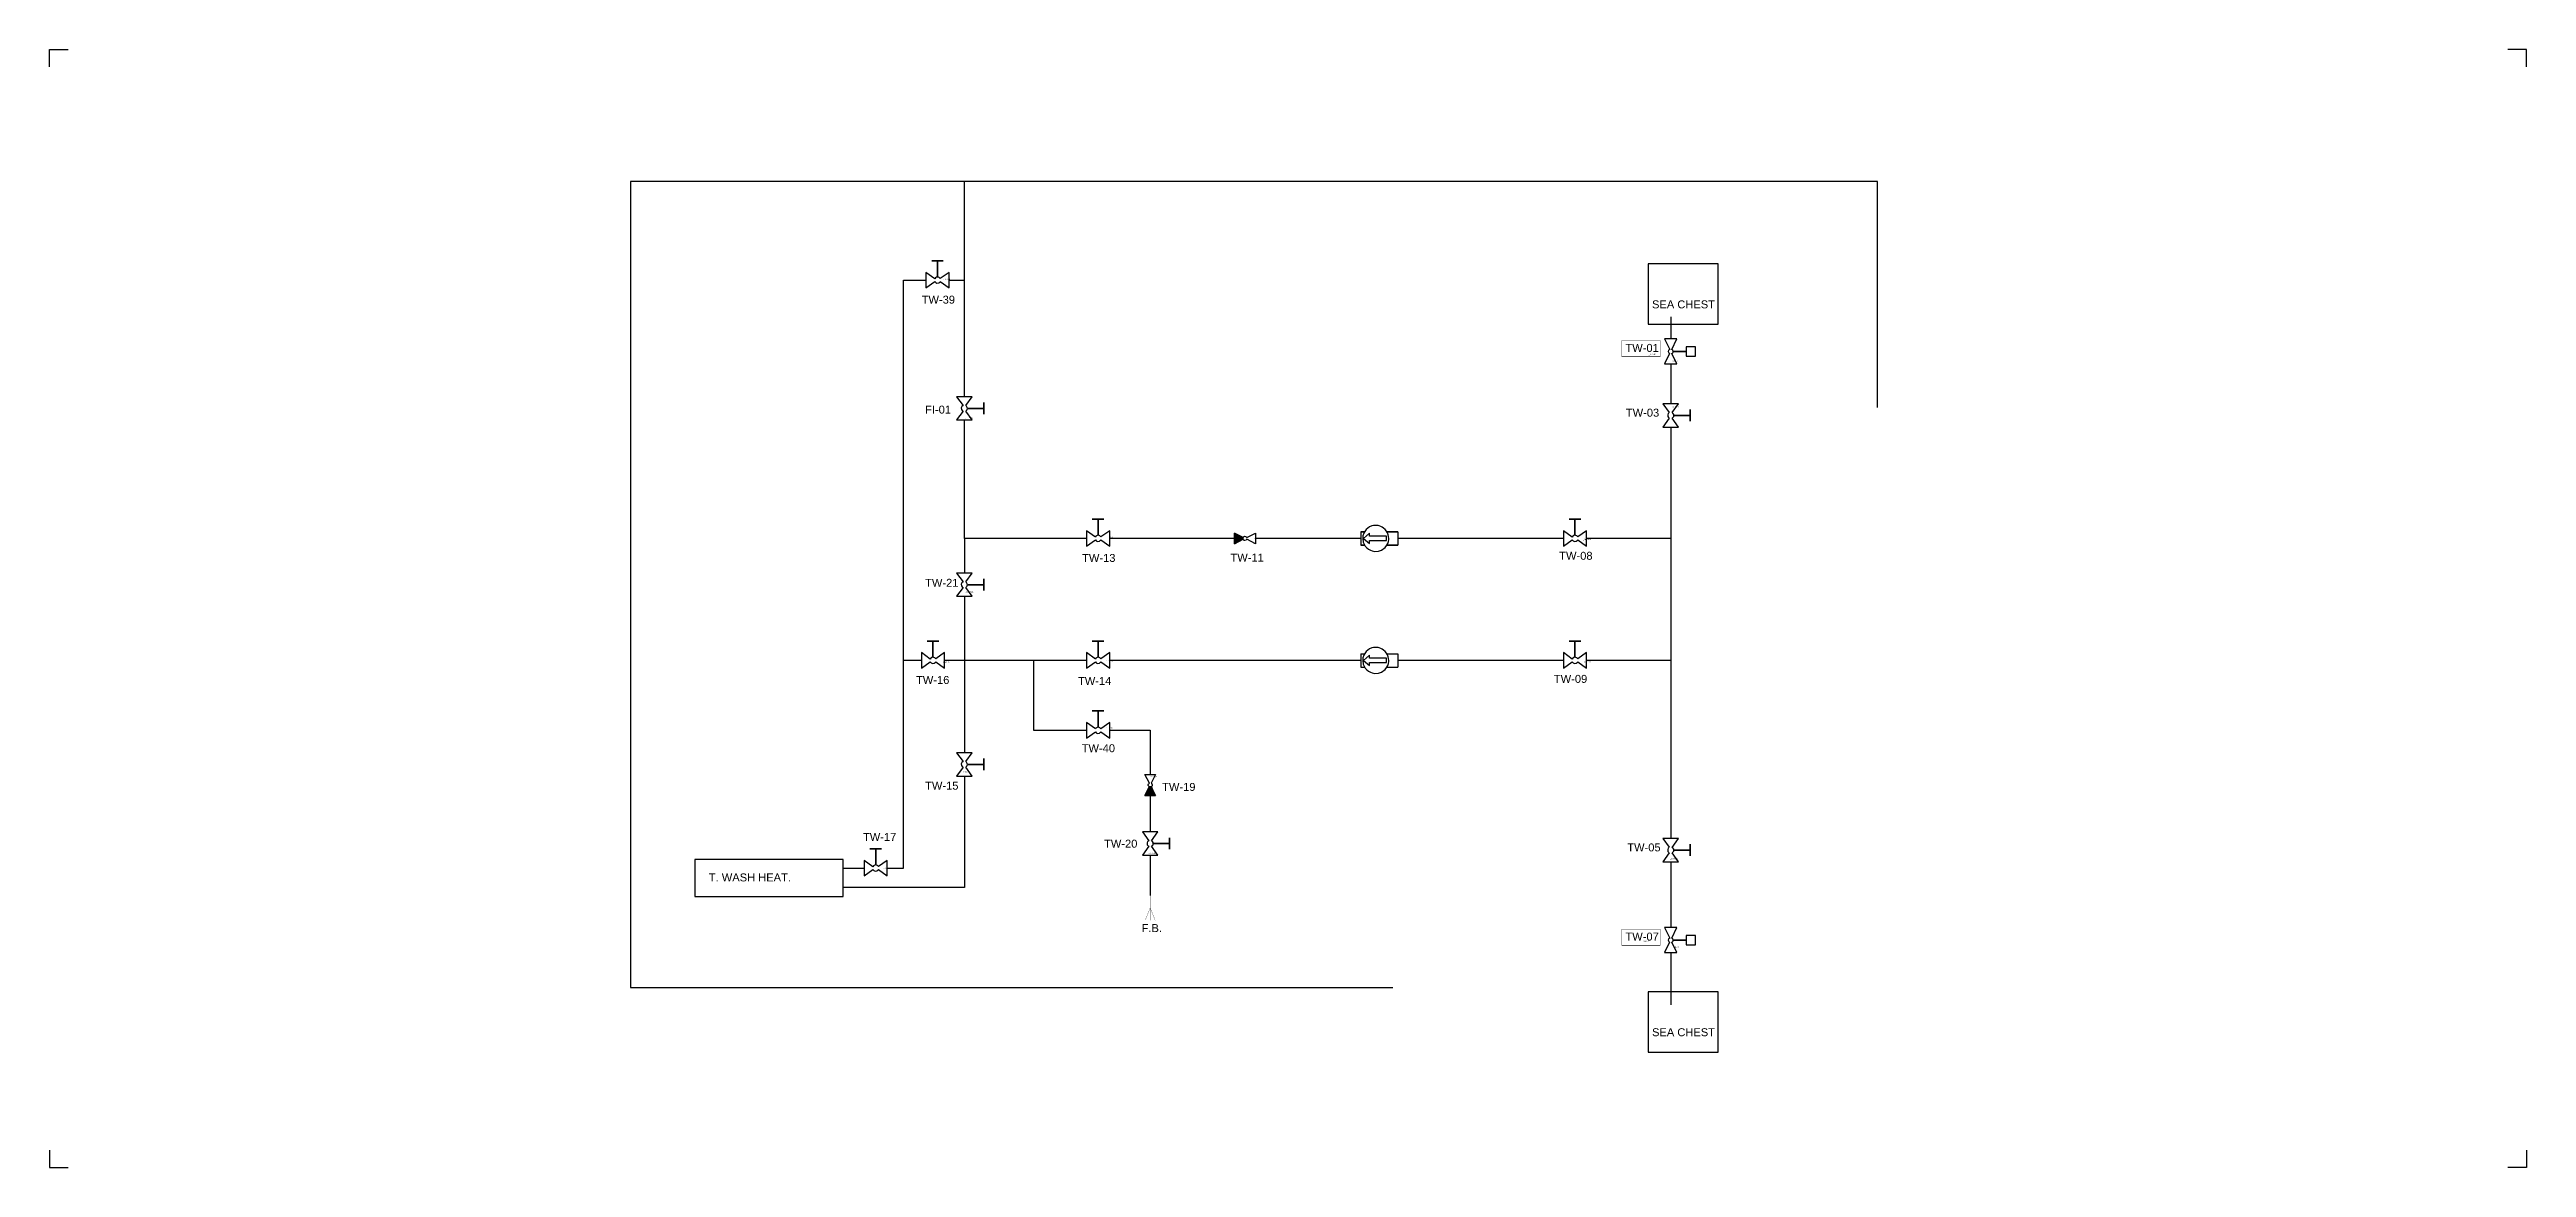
# Model space of a CAD drawing. Header units: millimetres. Extents: x 847 to 6143, y 1008 to 3398.
import ezdxf

# ---------------------------------------------------------------- set-up
doc = ezdxf.new("R2010")
doc.units = ezdxf.units.MM
for name, color, linetype in [('Control valve', 11, 'Continuous'), ('FI lines', 140, 'Continuous'), ('Objects not controlled', 40, 'Continuous'), ('Side tanks', 120, 'Continuous'), ('TEKST', 7, 'Continuous'), ('Text2', 3, 'Continuous'), ('TW Lines', 130, 'Continuous')]:
    doc.layers.add(name, color=color, linetype=linetype)
doc.styles.add('Arial', font='arial.ttf', dxfattribs={"height": 50})

msp = doc.modelspace()

# ---------------------------------------------------------------- hatches: boundary and pattern name
at = {"layer": 'Objects not controlled'}
h = msp.add_hatch(dxfattribs=at)
h.set_pattern_fill('ANSI31', color=256, scale=7.2105)
h.set_pattern_definition([(45, (1823.8434, 2999.5645), (-0.6373242, 0.6373242), [])])
h.paths.add_polyline_path([(3380.7, 2341.6), (3399.1, 2350.9), (3399.1, 2354.9), (3380.7, 2364.1)])
h = msp.add_hatch(dxfattribs=at)
h.set_pattern_fill('ANSI31', color=256, scale=7.2105, angle=90)
h.set_pattern_definition([(135, (2553.818, 246.3141), (-0.6373242, -0.6373242), [])])
h.paths.add_polyline_path([(3211.8, 1803.1), (3202.5, 1821.6), (3198.5, 1821.6), (3189.3, 1803.1)])

# ---------------------------------------------------------------- linework, layer by layer
for points in [[(4368.4, 2939.8), (4265.6, 2939.8), (4265.6, 2810.8), (4414.6, 2810.8), (4414.6, 2939.8), (4368.4, 2939.8)], [(4368.4, 1383.4), (4265.6, 1383.4), (4265.6, 1254.4), (4414.6, 1254.4), (4414.6, 1383.4), (4368.4, 1383.4)]]:
    msp.add_lwpolyline(points)
at = {"layer": 'Control valve'}
for points in [[(4300.2, 2726.3), (4326.7, 2726.3), (4315.9, 2748.1), (4317.4, 2749.2), (4317.9, 2750), (4318.4, 2751.2), (4318.8, 2752.8), (4346.6, 2752.8), (4346.6, 2742.9), (4366.5, 2742.9), (4366.5, 2762.7), (4346.6, 2762.7), (4346.6, 2752.8), (4318.8, 2752.8), (4318, 2755.6), (4315.8, 2756.7), (4326.7, 2779.3), (4300.2, 2779.3), (4311.5, 2756.8), (4308.8, 2755.2), (4308.2, 2752.8), (4309.1, 2749.9), (4310.1, 2749), (4311.1, 2748.1)], [(4300.2, 1467.6), (4326.7, 1467.6), (4315.9, 1489.3), (4317.4, 1490.4), (4317.9, 1491.2), (4318.4, 1492.4), (4318.8, 1494.1), (4346.6, 1494.1), (4346.6, 1484.1), (4366.5, 1484.1), (4366.5, 1504), (4346.6, 1504), (4346.6, 1494.1), (4318.8, 1494.1), (4318, 1496.9), (4315.8, 1498), (4326.7, 1520.6), (4300.2, 1520.6), (4311.5, 1498.1), (4308.8, 1496.4), (4308.2, 1494.1), (4309.1, 1491.2), (4310.1, 1490.2), (4311.1, 1489.3)]]:
    msp.add_lwpolyline(points, close=True, dxfattribs=at)
at = {"layer": 'Defpoints'}
for points in [[(847.2, 3361.5), (847.2, 3398.3), (887.3, 3398.3)], [(6143.1, 3361.5), (6143.1, 3398.3), (6103.1, 3398.3)], [(847.2, 1044.5), (847.2, 1007.7), (887.3, 1007.7)], [(6143.1, 1044.5), (6143.1, 1007.7), (6103.1, 1007.7)]]:
    msp.add_lwpolyline(points, dxfattribs=at)
at = {"layer": 'FI lines'}
for points in [[(3027.8, 3116.4), (3027.8, 3116.4), (2089.6, 3116.4), (2089.6, 1392.5), (3719.2, 1392.5)], [(4755.7, 2633.1), (4755.7, 3116.4), (3027.8, 3116.4)]]:
    msp.add_lwpolyline(points, dxfattribs=at)
at = {"layer": 'Objects not controlled'}
for points in [[(2770.6, 2888.6), (2770.6, 2921.8), (2751.6, 2908.3), (2749.6, 2910.6), (2747.9, 2911.5), (2745.8, 2911.8), (2745.8, 2946.6), (2758.2, 2946.6), (2733.4, 2946.6), (2745.8, 2946.6), (2745.8, 2911.8), (2743.7, 2911.5), (2741.2, 2910), (2739.9, 2908.1), (2720.9, 2921.8), (2720.9, 2888.6), (2739.8, 2902.2), (2741.9, 2899.8), (2744.6, 2898.7), (2748.4, 2899.1), (2750.5, 2900.6), (2751.7, 2902.2), (2770.6, 2888.6)], [(2786.7, 2606.1), (2819.8, 2606.1), (2806.4, 2625.1), (2808.7, 2627.1), (2809.5, 2628.8), (2809.9, 2630.9), (2844.7, 2630.9), (2844.7, 2618.5), (2844.7, 2643.4), (2844.7, 2630.9), (2809.9, 2630.9), (2809.5, 2633), (2808, 2635.6), (2806.2, 2636.9), (2819.8, 2655.8), (2786.7, 2655.8), (2800.3, 2636.9), (2797.9, 2634.8), (2796.7, 2632.1), (2797.2, 2628.3), (2798.6, 2626.2), (2800.3, 2625), (2786.7, 2606.1)], [(4296.9, 2591), (4330.1, 2591), (4316.6, 2610), (4318.9, 2612), (4319.8, 2613.7), (4320.1, 2615.8), (4354.9, 2615.8), (4354.9, 2603.4), (4354.9, 2628.3), (4354.9, 2615.8), (4320.1, 2615.8), (4319.8, 2617.9), (4318.3, 2620.5), (4316.4, 2621.8), (4330.1, 2640.7), (4296.9, 2640.7), (4310.5, 2621.8), (4308.1, 2619.7), (4307, 2617), (4307.4, 2613.2), (4308.9, 2611.1), (4310.5, 2609.9), (4296.9, 2591)], [(3114, 2336.3), (3114, 2369.4), (3095, 2356), (3093, 2358.3), (3091.3, 2359.2), (3089.2, 2359.5), (3089.2, 2394.3), (3101.6, 2394.3), (3076.8, 2394.3), (3089.2, 2394.3), (3089.2, 2359.5), (3087.1, 2359.2), (3084.6, 2357.6), (3083.3, 2355.8), (3064.3, 2369.4), (3064.3, 2336.3), (3083.3, 2349.9), (3085.3, 2347.5), (3088.1, 2346.4), (3091.8, 2346.8), (3093.9, 2348.3), (3095.1, 2349.9), (3114, 2336.3)], [(4133.6, 2336.3), (4133.6, 2369.4), (4114.6, 2356), (4112.6, 2358.3), (4110.8, 2359.2), (4108.7, 2359.5), (4108.7, 2394.3), (4121.1, 2394.3), (4096.3, 2394.3), (4108.7, 2394.3), (4108.7, 2359.5), (4106.6, 2359.2), (4104.1, 2357.6), (4102.8, 2355.8), (4083.9, 2369.4), (4083.9, 2336.3), (4102.8, 2349.9), (4104.9, 2347.5), (4107.6, 2346.4), (4111.4, 2346.8), (4113.5, 2348.3), (4114.6, 2349.9), (4133.6, 2336.3)], [(3380.7, 2341.6), (3380.7, 2364.1), (3399.1, 2354.9), (3400.3, 2356.1), (3402.2, 2357.3), (3404.3, 2357.2), (3406, 2356.4), (3406.8, 2354.7), (3425.7, 2364.1), (3425.7, 2341.6), (3407.2, 2350.9), (3406.7, 2350.2), (3405.5, 2349.1), (3403.2, 2348.4), (3401.3, 2348.4), (3399.9, 2350), (3399.1, 2350.9), (3396.8, 2349.7), (3393.4, 2348), (3389.9, 2346.2), (3380.7, 2341.6)], [(3399.1, 2350.9), (3399.1, 2354.9), (3380.7, 2364.1), (3380.7, 2341.6), (3399.1, 2350.9)], [(3650.6, 2367.1), (3658.8, 2367.1)], [(3650.6, 2338.6), (3658.9, 2338.6)], [(3710.6, 2352.9), (3710.3, 2356.7), (3709.5, 2360.6), (3708, 2364.6), (3705.7, 2368.5), (3702.7, 2372.2), (3699.5, 2375.1), (3696.6, 2377), (3693.9, 2378.4), (3690.4, 2379.6), (3688.1, 2380.2), (3684.6, 2380.7), (3682.7, 2380.8), (3678, 2380.3), (3674.5, 2379.5), (3669.3, 2377.3), (3665.8, 2375), (3662.4, 2372), (3659.2, 2367.8), (3657.3, 2364.3), (3655.4, 2358.5), (3654.9, 2352.9), (3656, 2345.1), (3657.9, 2340.2), (3660.1, 2336.6), (3663.7, 2332.5), (3667.1, 2329.8), (3671.3, 2327.5), (3675.3, 2326), (3680.9, 2325.1), (3688.9, 2325.7), (3694.8, 2327.8), (3702.8, 2333.6), (3706.4, 2338.3), (3708.3, 2341.8), (3709.8, 2346.3), (3710.5, 2350.8), (3710.6, 2352.9)], [(3706.5, 2367.1), (3730.3, 2367.1)], [(3706.6, 2338.6), (3730.3, 2338.6)], [(2786.7, 2229), (2819.8, 2229), (2806.4, 2248), (2808.7, 2250), (2809.5, 2251.7), (2809.9, 2253.8), (2844.7, 2253.8), (2844.7, 2241.4), (2844.7, 2266.2), (2844.7, 2253.8), (2809.9, 2253.8), (2809.5, 2255.9), (2808, 2258.4), (2806.2, 2259.7), (2819.8, 2278.6), (2786.7, 2278.6), (2800.3, 2259.7), (2797.9, 2257.7), (2796.7, 2254.9), (2797.2, 2251.2), (2798.6, 2249.1), (2800.3, 2247.9), (2786.7, 2229)], [(2761, 2075.4), (2761, 2108.6), (2742, 2095.1), (2740, 2097.4), (2738.2, 2098.3), (2736.1, 2098.6), (2736.1, 2133.4), (2748.5, 2133.4), (2723.7, 2133.4), (2736.1, 2133.4), (2736.1, 2098.6), (2734, 2098.3), (2731.5, 2096.8), (2730.2, 2094.9), (2711.3, 2108.6), (2711.3, 2075.4), (2730.2, 2089), (2732.3, 2086.6), (2735, 2085.5), (2738.8, 2085.9), (2740.9, 2087.4), (2742.1, 2089), (2761, 2075.4)], [(3114, 2075.4), (3114, 2108.6), (3095, 2095.1), (3093, 2097.4), (3091.3, 2098.3), (3089.2, 2098.6), (3089.2, 2133.4), (3101.6, 2133.4), (3076.8, 2133.4), (3089.2, 2133.4), (3089.2, 2098.6), (3087.1, 2098.3), (3084.6, 2096.8), (3083.3, 2094.9), (3064.3, 2108.6), (3064.3, 2075.4), (3083.3, 2089), (3085.3, 2086.6), (3088.1, 2085.5), (3091.8, 2085.9), (3093.9, 2087.4), (3095.1, 2089), (3114, 2075.4)], [(3710.6, 2092), (3710.3, 2095.8), (3709.5, 2099.7), (3708, 2103.7), (3705.7, 2107.7), (3702.7, 2111.3), (3699.5, 2114.2), (3696.6, 2116.1), (3693.9, 2117.5), (3690.4, 2118.7), (3688.1, 2119.3), (3684.6, 2119.8), (3682.7, 2119.9), (3678, 2119.4), (3674.5, 2118.6), (3669.3, 2116.4), (3665.8, 2114.1), (3662.4, 2111.1), (3659.2, 2107), (3657.3, 2103.4), (3655.4, 2097.6), (3654.9, 2092), (3656, 2084.2), (3657.9, 2079.4), (3660.1, 2075.7), (3663.7, 2071.6), (3667.1, 2068.9), (3671.3, 2066.6), (3675.3, 2065.1), (3680.9, 2064.2), (3688.9, 2064.8), (3694.8, 2066.9), (3702.8, 2072.7), (3706.4, 2077.4), (3708.3, 2081), (3709.8, 2085.4), (3710.5, 2089.9), (3710.6, 2092)], [(4133.6, 2075.4), (4133.6, 2108.6), (4114.6, 2095.1), (4112.6, 2097.4), (4110.8, 2098.3), (4108.7, 2098.6), (4108.7, 2133.4), (4121.1, 2133.4), (4096.3, 2133.4), (4108.7, 2133.4), (4108.7, 2098.6), (4106.6, 2098.3), (4104.1, 2096.8), (4102.8, 2094.9), (4083.9, 2108.6), (4083.9, 2075.4), (4102.8, 2089), (4104.9, 2086.6), (4107.6, 2085.5), (4111.4, 2085.9), (4113.5, 2087.4), (4114.6, 2089), (4133.6, 2075.4)], [(3114, 1926), (3114, 1959.1), (3095, 1945.7), (3093, 1947.9), (3091.3, 1948.8), (3089.2, 1949.2), (3089.2, 1983.9), (3101.6, 1983.9), (3076.8, 1983.9), (3089.2, 1983.9), (3089.2, 1949.2), (3087.1, 1948.8), (3084.6, 1947.3), (3083.3, 1945.5), (3064.3, 1959.1), (3064.3, 1926), (3083.3, 1939.6), (3085.3, 1937.1), (3088.1, 1936), (3091.8, 1936.5), (3093.9, 1937.9), (3095.1, 1939.6), (3114, 1926)], [(2786.7, 1844.8), (2819.8, 1844.8), (2806.4, 1863.8), (2808.7, 1865.8), (2809.5, 1867.6), (2809.9, 1869.7), (2844.7, 1869.7), (2844.7, 1857.2), (2844.7, 1882.1), (2844.7, 1869.7), (2809.9, 1869.7), (2809.5, 1871.8), (2808, 1874.3), (2806.2, 1875.6), (2819.8, 1894.5), (2786.7, 1894.5), (2800.3, 1875.6), (2797.9, 1873.5), (2796.7, 1870.8), (2797.2, 1867), (2798.6, 1864.9), (2800.3, 1863.7), (2786.7, 1844.8)], [(3211.8, 1803.1), (3189.3, 1803.1), (3198.5, 1821.6), (3197.3, 1822.8), (3196.1, 1824.6), (3196.1, 1826.7), (3197, 1828.4), (3198.7, 1829.3), (3189.3, 1848.1), (3211.8, 1848.1), (3202.5, 1829.7), (3203.1, 1829.2), (3204.2, 1827.9), (3205, 1825.6), (3205, 1823.8), (3203.4, 1822.4), (3202.5, 1821.6), (3203.7, 1819.3), (3205.4, 1815.8), (3207.1, 1812.4), (3211.8, 1803.1)], [(3202.5, 1821.6), (3198.5, 1821.6), (3189.3, 1803.1), (3211.8, 1803.1), (3202.5, 1821.6)], [(3183.9, 1675.7), (3217.1, 1675.7), (3203.6, 1694.7), (3205.9, 1696.7), (3206.8, 1698.4), (3207.1, 1700.5), (3241.9, 1700.5), (3241.9, 1688.1), (3241.9, 1712.9), (3241.9, 1700.5), (3207.1, 1700.5), (3206.8, 1702.6), (3205.3, 1705.1), (3203.5, 1706.4), (3217.1, 1725.3), (3183.9, 1725.3), (3197.5, 1706.4), (3195.1, 1704.4), (3194, 1701.6), (3194.4, 1697.9), (3195.9, 1695.8), (3197.5, 1694.6), (3183.9, 1675.7)], [(4296.9, 1661.5), (4330.1, 1661.5), (4316.6, 1680.5), (4318.9, 1682.5), (4319.8, 1684.2), (4320.1, 1686.3), (4354.9, 1686.3), (4354.9, 1673.9), (4354.9, 1698.7), (4354.9, 1686.3), (4320.1, 1686.3), (4319.8, 1688.4), (4318.3, 1690.9), (4316.4, 1692.2), (4330.1, 1711.2), (4296.9, 1711.2), (4310.5, 1692.3), (4308.1, 1690.2), (4307, 1687.5), (4307.4, 1683.7), (4308.9, 1681.6), (4310.5, 1680.4), (4296.9, 1661.5)], [(2638.5, 1631.3), (2638.5, 1664.4), (2619.5, 1651), (2617.5, 1653.2), (2615.7, 1654.1), (2613.6, 1654.5), (2613.6, 1689.2), (2626.1, 1689.2), (2601.2, 1689.2), (2613.6, 1689.2), (2613.6, 1654.5), (2611.5, 1654.1), (2609, 1652.6), (2607.7, 1650.8), (2588.8, 1664.4), (2588.8, 1631.3), (2607.7, 1644.9), (2609.8, 1642.5), (2612.5, 1641.3), (2616.3, 1641.8), (2618.4, 1643.2), (2619.6, 1644.9), (2638.5, 1631.3)]]:
    msp.add_lwpolyline(points, close=True, dxfattribs=at)
for points in [[(3650.6, 2367.1), (3650.6, 2338.6)], [(3706.1, 2357.4), (3669.1, 2357.4), (3669.1, 2363.8), (3656.4, 2352.9), (3669.1, 2342), (3669.1, 2348.4), (3706.1, 2348.4), (3706.1, 2357.4)], [(3730.3, 2367.1), (3730.3, 2338.6)], [(3650.6, 2106.2), (3650.6, 2077.7)], [(3650.6, 2106.2), (3658.8, 2106.2)], [(3650.6, 2077.7), (3658.9, 2077.7)], [(3706.1, 2096.5), (3669.1, 2096.5), (3669.1, 2102.9), (3656.4, 2092), (3669.1, 2081.1), (3669.1, 2087.5), (3706.1, 2087.5), (3706.1, 2096.5)], [(3706.5, 2106.2), (3730.3, 2106.2)], [(3706.6, 2077.7), (3730.3, 2077.7)], [(3730.3, 2106.2), (3730.3, 2077.7)], [(2226.7, 1666), (2226.7, 1587.2), (2544.4, 1587.2), (2544.4, 1666), (2226.7, 1666)]]:
    msp.add_lwpolyline(points, dxfattribs=at)
at = {"layer": 'Side tanks', "const_width": 0.875}
for points in [[(4291, 2775.8), (4209.2, 2775.8), (4209.2, 2741.5), (4291, 2741.5), (4291, 2775.8)], [(4291, 1517.1), (4209.2, 1517.1), (4209.2, 1482.7), (4291, 1482.7), (4291, 1517.1)]]:
    msp.add_lwpolyline(points, dxfattribs=at)
at = {"layer": 'TW Lines'}
for points in [[(2803.3, 2655.8), (2803.3, 3116.4)], [(2638.5, 1647.8), (2673, 1647.8), (2673, 2905.2), (2720.9, 2905.2)], [(2770.6, 2905.2), (2803.3, 2905.2)], [(4313.5, 2826.7), (4313.5, 2779.3)], [(4313.5, 2726.3), (4313.5, 2640.7)], [(3064.3, 2352.9), (2803.3, 2352.9), (2803.3, 2606.1)], [(3064.3, 2352.9), (2803.3, 2352.9), (2803.3, 2606.1)], [(4313.5, 2591), (4313.5, 1711.2)], [(2803.3, 2352.9), (2803.3, 2278.6)], [(3380.7, 2352.9), (3114, 2352.9)], [(3650.6, 2352.9), (3425.7, 2352.9)], [(4083.9, 2352.9), (3730.3, 2352.9)], [(4313.5, 2352.9), (4133.6, 2352.9)], [(2803.3, 2229), (2803.3, 1894.5)], [(2711.3, 2092), (2673, 2092)], [(3064.3, 2092), (2761, 2092)], [(2951.2, 2092), (2951.2, 1942.5), (3064.3, 1942.5)], [(3650.6, 2092), (3114, 2092)], [(4083.9, 2092), (3730.3, 2092)], [(4313.5, 2092), (4133.6, 2092)], [(3114, 1942.5), (3200.5, 1942.5), (3200.5, 1848.1)], [(2803.3, 1844.8), (2803.3, 1606.2), (2544.4, 1606.2)], [(3200.5, 1803.1), (3200.5, 1725.3)], [(2544.4, 1647.8), (2588.8, 1647.8)], [(3200.5, 1675.7), (3200.5, 1589.4)], [(4313.5, 1661.5), (4313.5, 1520.6)], [(4313.5, 1467.6), (4313.5, 1355.7)]]:
    msp.add_lwpolyline(points, dxfattribs=at)
at = {"layer": 'TW Lines', "const_width": 0.5}
for points in [[(3200.5, 1589.4), (3200.5, 1536.5)], [(3200.5, 1589.4), (3200.5, 1536.5)], [(3200.5, 1562.9), (3190, 1536.5)], [(3200.5, 1562.9), (3190, 1536.5)], [(3200.5, 1562.9), (3211.1, 1536.5)], [(3200.5, 1562.9), (3211.1, 1536.5)]]:
    msp.add_lwpolyline(points, dxfattribs=at)

# ---------------------------------------------------------------- texts
at = {"layer": 'TEKST', "linetype": 'Continuous', "char_height": 17, "attachment_point": 1, "style": 'Arial'}
for s, insert, width in [('SEA CHEST', (4273.5, 2861.8), 152.472), ('T. WASH HEAT.', (2256.9, 1636.4), 242.145), ('F.B.', (3182.2, 1528.1), 60.953), ('SEA CHEST', (4273.5, 1305.4), 152.472)]:
    msp.add_mtext(s, dxfattribs=dict(at, insert=insert, width=width))
at = {"layer": 'Text2', "linetype": 'Continuous', "style": 'Arial'}
for s, p in [('_Col 3-239', (2757.2, 2906.1)), ('_Col 3-28', (4266.3, 2745.3)), ('_Col 3-28', (4314.4, 2730.8)), ('_Col 3-201', (2804.3, 2608.7)), ('_Col 3-203', (4314.7, 2633)), ('_Col 3-213', (3105.1, 2354.3)), ('_Col 3-211', (3420.1, 2352.4)), ('_Col 3-208', (4125.9, 2349.6)), ('_Col 3-221', (2806.3, 2237.7)), ('_Col 3-216', (2756.3, 2087.1)), ('_Col 3-214', (3103.7, 2089.7)), ('_Col 3-209', (4126, 2087.7)), ('_Col 3-240', (3104.4, 1946.4)), ('_Col 3-215', (2799.2, 1852.3)), ('_Col 3-219', (3199.8, 1841.6)), ('_Col 3-217', (2627.5, 1646.5)), ('_Col 3-220', (3197.3, 1678.9)), ('_Col 3-205', (4312.1, 1666.8)), ('_Col 3-29', (4253.6, 1490.4)), ('_Col 3-29', (4317.8, 1477.7))]:
    msp.add_text(s, height=2.4, dxfattribs=at).set_placement(p)
at = {"layer": 'Text2', "linetype": 'Continuous', "char_height": 17, "attachment_point": 1, "style": 'Arial'}
for s, insert, width in [('TW-39', (2712, 2871.9), 76.192), ('TW-01', (4216.7, 2768.7), 60.953), ('FI-01', (2719.3, 2636.8), 76.192), ('TW-03', (4217.6, 2630.2), 76.192), ('TW-13', (3055, 2319.6), 76.192), ('TW-11', (3372.2, 2320.3), 60.953), ('TW-08', (4075.1, 2324.2), 76.192), ('TW-21', (2719.3, 2266.4), 76.192), ('TW-16', (2699.9, 2058.7), 76.192), ('TW-14', (3046.2, 2056.5), 76.192), ('TW-09', (4063.7, 2061), 76.192), ('TW-40', (3054.1, 1912.7), 76.192), ('TW-15', (2719.3, 1832.6), 76.192), ('TW-19', (3226.1, 1830), 60.953), ('TW-17', (2586.5, 1723), 76.192), ('TW-20', (3101.9, 1708.6), 76.192), ('TW-05', (4220.6, 1700.6), 76.192), ('TW-07', (4216.7, 1509.9), 60.953)]:
    msp.add_mtext(s, dxfattribs=dict(at, insert=insert, width=width))

doc.saveas('drawing.dxf')
